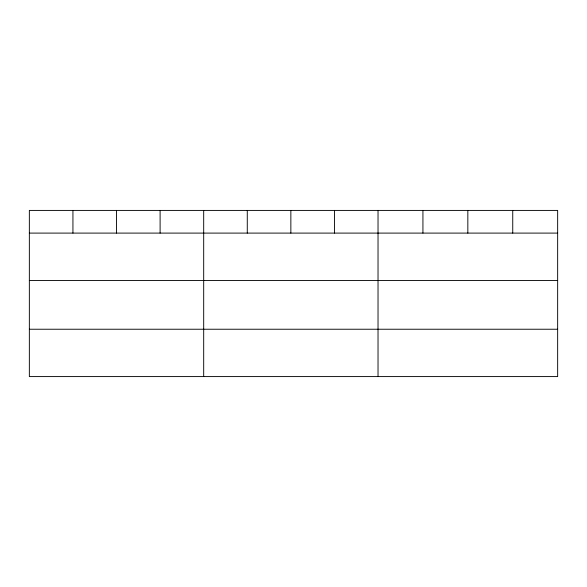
<?xml version="1.0" encoding="UTF-8"?>
<svg xmlns="http://www.w3.org/2000/svg" width="587" height="587" viewBox="0 0 587 587"><rect width="100%" height="100%" fill="white"/><g stroke="black" fill="none" stroke-linecap="round" stroke-linejoin="round"><path stroke-width="0.88" d="M557.65 280.447L557.65 210.417L29.35 210.417L29.35 376.583L557.65 376.583L557.65 280.447L29.35 280.447M29.35 233.098L557.65 233.098M29.35 329.234L557.65 329.234M512.745 210.417L512.745 233.098M467.839 210.417L467.839 233.098M422.933 210.417L422.933 233.098M378.028 210.417L378.028 376.583M334.443 210.417L334.443 233.098M290.858 210.417L290.858 233.098M247.274 210.417L247.274 233.098M203.689 210.417L203.689 376.583M160.104 210.417L160.104 233.098M116.52 210.417L116.52 233.098M72.935 210.417L72.935 233.098"/></g></svg>
